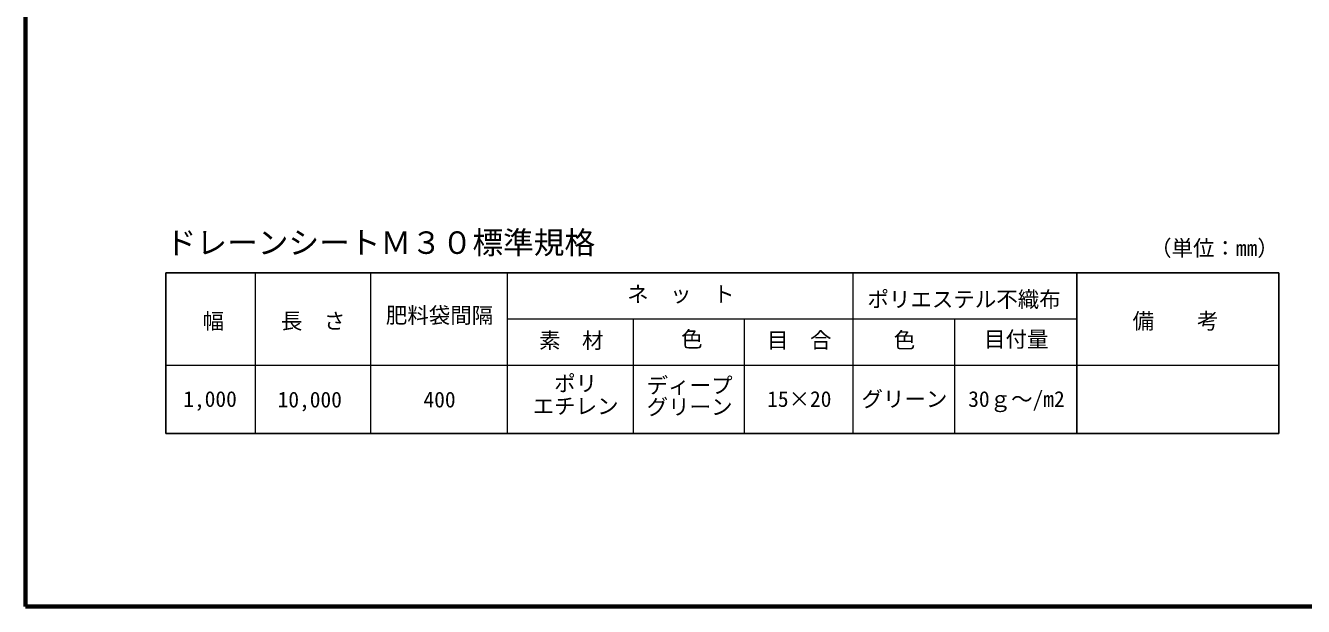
# Model space of a CAD drawing. Units: millimetres, scale not verified. Extents: x 200 to 8200, y 200 to 5838.
# Drawn here: x 200 to 4366, y 200 to 2092 of the extents above; entities that cross this region are included whole.
import ezdxf
from ezdxf.enums import TextEntityAlignment as Align

# ---------------------------------------------------------------- set-up
doc = ezdxf.new("R2010")
doc.units = ezdxf.units.MM
doc.header["$LTSCALE"] = 20
doc.layers.add('C-MTR', color=5, linetype='Continuous')
doc.layers.add('C-MTR-TXT', color=5, linetype='Continuous')
for name, color, linetype, lineweight in [('C-MTR-FRAM', 5, 'Continuous', 25), ('C-MTR-LINE', 5, 'Continuous', 13), ('C-TTL', 2, 'Continuous', 70)]:
    doc.layers.add(name, color=color, linetype=linetype, lineweight=lineweight)
doc.styles.add('ＭＳ ゴシック', font='')
doc.styles.get('ＭＳ ゴシック').set_extended_font_data('MS Gothic')

msp = doc.modelspace()

# ---------------------------------------------------------------- linework, layer by layer
at = {"layer": 'C-MTR-FRAM'}
for p, q in [((657.13, 1286.54), (657.13, 763.54)), ((657.13, 1286.54), (4286.34, 1286.54)), ((3628.01, 1286.54), (3628.01, 763.54)), ((4286.34, 1286.54), (4286.34, 763.54)), ((657.13, 763.54), (4286.34, 763.54))]:
    msp.add_line(p, q, dxfattribs=at)
at = {"layer": 'C-MTR-LINE'}
for p, q in [((948.83, 1286.54), (948.83, 763.54)), ((1324.75, 1286.54), (1324.75, 763.54)), ((1770.05, 1286.54), (1770.05, 763.54)), ((2897.7, 1286.54), (2897.7, 763.54)), ((1770.05, 1136.54), (3628.01, 1136.54)), ((2181.51, 1136.54), (2181.51, 763.54)), ((2542.99, 1136.54), (2542.99, 763.54)), ((3228.78, 1136.54), (3228.78, 763.54)), ((657.13, 986.54), (4286.34, 986.54))]:
    msp.add_line(p, q, dxfattribs=at)
at = {"layer": 'C-TTL'}
msp.add_lwpolyline([(200, 200), (8200, 200), (8200, 5740), (200, 5740)], close=True, dxfattribs=at)

# ---------------------------------------------------------------- texts
at = {"layer": 'C-MTR', "style": 'ＭＳ ゴシック'}
msp.add_text('ドレーンシートＭ３０標準規格', height=73.31, dxfattribs=at).set_placement((657.13, 1326.54), align=Align.BOTTOM_LEFT)
at = {"layer": 'C-MTR-TXT', "style": 'ＭＳ ゴシック'}
msp.add_text('（単位：mm）', height=51.32, dxfattribs=at).set_placement((3866.34, 1326.54), align=Align.BOTTOM_LEFT)
for s, p in [('ネ\u3000ッ\u3000ト', (2336.36, 1176.54)), ('肥料袋間隔', (1549.73, 1107.54)), ('素\u3000材', (1979.25, 1025.54)), ('色', (2372.26, 1029.68)), ('目\u3000合', (2722.58, 1026.54)), ('色', (3065.35, 1026.54)), ('目付量', (3430.16, 1029.68)), ('ポリ', (1993.45, 885.54)), ('エチレン', (1993.45, 811.54))]:
    msp.add_text(s, height=51.32, dxfattribs=at).set_placement(p, align=Align.BOTTOM_CENTER)
for s, p in [('ポリエステル不織布', (3259.98, 1200.61)), ('幅', (812.3, 1129.95)), ('長\u3000さ', (1137.42, 1129.95)), ('備\u3000\u3000考', (3949.25, 1129.95)), ('1,000', (801.51, 875.73)), ('10,000', (1126.62, 873.93)), ('400', (1549.73, 873.93)), ('15×20', (2722.58, 875.73)), ('グリーン', (3065.35, 875.73)), ('30ｇ～/m2', (3430.64, 875.73))]:
    msp.add_text(s, height=51.32, dxfattribs=at).set_placement(p, align=Align.MIDDLE_CENTER)
for s, p in [('ディープ', (2225.02, 945.73)), ('グリーン', (2225.02, 875.73))]:
    msp.add_text(s, height=51.32, dxfattribs=at).set_placement(p, align=Align.TOP_LEFT)

doc.saveas('drawing.dxf')
